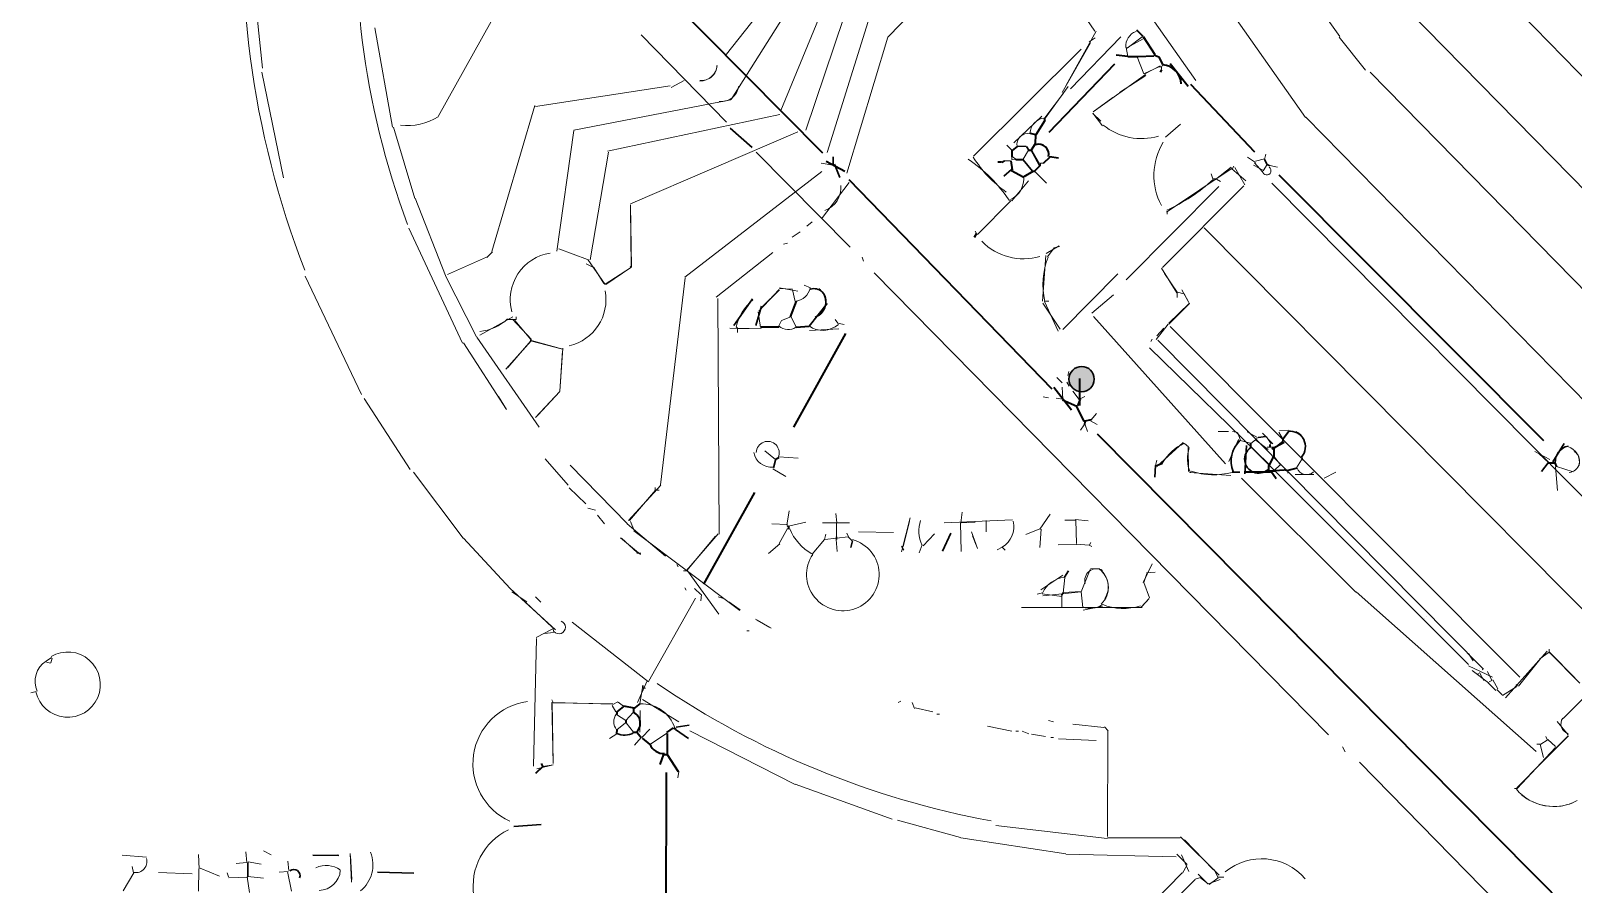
# Model space of a CAD drawing. Header units: millimetres. Extents: x -23299 to 140949, y -27274 to 87783.
# Drawn here: x 63586 to 83742, y 11169 to 22321 of the extents above; entities that cross this region are included whole.
import ezdxf

# ---------------------------------------------------------------- set-up
doc = ezdxf.new("R2010")
doc.units = ezdxf.units.MM
for name, color, linetype, lineweight in [('A_MED', 9, 'CONTINUOUS', 20), ('A_THIN', 8, 'CONTINUOUS', 15), ('CHECK', 2, 'CONTINUOUS', 35), ('P_NOMARK', 6, 'CONTINUOUS', 35), ('P_R', 5, 'CONTINUOUS', 40), ('P_R_MARK', 5, 'CONTINUOUS', 25), ('SYM', 4, 'CONTINUOUS', 25), ('TEXT_SHAPE', 7, 'CONTINUOUS', 30)]:
    doc.layers.add(name, color=color, linetype=linetype, lineweight=lineweight)

msp = doc.modelspace()

# ---------------------------------------------------------------- hatches: boundary and pattern name
at = {"layer": 'TEXT_SHAPE'}
h = msp.add_hatch(color=7, dxfattribs=at)
h.dxf.hatch_style = 1
edge = h.paths.add_edge_path()
edge.add_arc((77318, 17769), 165, 0, 360)

# ---------------------------------------------------------------- linework, layer by layer
at = {"layer": 'A_MED', "lineweight": 20}
for p, q in [((77509, 22315), (77114, 21609)), ((77494, 22230), (77416, 22178)), ((77902, 22104), (77923, 21985)), ((78046, 21981), (78130, 21760)), ((78380, 21881), (78362, 21848)), ((77141, 21593), (76831, 21168)), ((76623, 20763), (76556, 20643)), ((76664, 20761), (76767, 20582)), ((71137, 20737), (70895, 19326)), ((76306, 20624), (76390, 20624)), ((79724, 20709), (79707, 20641)), ((76624, 20360), (76405, 20099)), ((76705, 20481), (76858, 20329)), ((79032, 20385), (79083, 20385)), ((79321, 20534), (79450, 20310)), ((71421, 20046), (71437, 19236)), ((75926, 19703), (75944, 19670)), ((69618, 19431), (69544, 19357)), ((74450, 19364), (74466, 19312)), ((76851, 19383), (76806, 18788)), ((77024, 19510), (76855, 19411)), ((71418, 19243), (71435, 19226)), ((73538, 18944), (73369, 18955)), ((73610, 18919), (73371, 18960)), ((73367, 18940), (73099, 18658)), ((73369, 18938), (73148, 18717)), ((73575, 18783), (73540, 18935)), ((77039, 18421), (76810, 18763)), ((77735, 18870), (77453, 18633)), ((78726, 18757), (78456, 18487)), ((69884, 18583), (69452, 18345)), ((69879, 18552), (70130, 18289)), ((73093, 18648), (73121, 18445)), ((73518, 18584), (73398, 18535)), ((73524, 18584), (73586, 18446)), ((72722, 18436), (73129, 18432)), ((73128, 18435), (72823, 18425)), ((73396, 18533), (73361, 18465)), ((73763, 18404), (74145, 18428)), ((70539, 18174), (70501, 17612)), ((70498, 17609), (70183, 17266)), ((77205, 17610), (77285, 17504)), ((77359, 17544), (77292, 17508)), ((76985, 17520), (77070, 17505)), ((77351, 17173), (77302, 17104)), ((77364, 17171), (77397, 17086)), ((78302, 16629), (78646, 16941)), ((79367, 16978), (79242, 16693)), ((79289, 17086), (79357, 17070)), ((79359, 17067), (79393, 16965)), ((79391, 16969), (79525, 16932)), ((79612, 16994), (79528, 16926)), ((79681, 17062), (79819, 16923)), ((79736, 17014), (79793, 16922)), ((79895, 17077), (79944, 16995)), ((80016, 17102), (79903, 17099)), ((79948, 16981), (80199, 16728)), ((78664, 16928), (78715, 16883)), ((78664, 16928), (78715, 16883)), ((78710, 16879), (78714, 16561)), ((79745, 16879), (79779, 16879)), ((79779, 16879), (79829, 16879)), ((78303, 16709), (78285, 16641)), ((78726, 16548), (79266, 16510)), ((80193, 16714), (80125, 16611)), ((80642, 16553), (80486, 16475)), ((71819, 16383), (71396, 15920)), ((80353, 16521), (80110, 16521)), ((73498, 16048), (73466, 15860)), ((74104, 16013), (74120, 15893)), ((75078, 15957), (74966, 15513)), ((76415, 15929), (75522, 15891)), ((75755, 16029), (75739, 15893)), ((76905, 16005), (76773, 15809)), ((77098, 15926), (77233, 15926)), ((77244, 15926), (77252, 15620)), ((72569, 15749), (72153, 15270)), ((73269, 15879), (73473, 15867)), ((73475, 15816), (73367, 15622)), ((73712, 15901), (73488, 15849)), ((74286, 15893), (73930, 15893)), ((73976, 15741), (73960, 15672)), ((74116, 15893), (74115, 15706)), ((74249, 15756), (74270, 15706)), ((74404, 15773), (74861, 15764)), ((75068, 15909), (74984, 15582)), ((75396, 15747), (75247, 15590)), ((75737, 15893), (75743, 15518)), ((75929, 15899), (75743, 15890)), ((75877, 15773), (75956, 15556)), ((76069, 15773), (76069, 15921)), ((76774, 15812), (76589, 15739)), ((76791, 15806), (76774, 15569)), ((73373, 15617), (73225, 15492)), ((73959, 15675), (73796, 15482)), ((74268, 15706), (73963, 15671)), ((74112, 15671), (74122, 15518)), ((74964, 15584), (74993, 15534)), ((75588, 15706), (75525, 15584)), ((75892, 15721), (75941, 15601)), ((76281, 15574), (76213, 15539)), ((77012, 15605), (77249, 15608)), ((77248, 15610), (77418, 15600)), ((78239, 15354), (78124, 15111)), ((77099, 15177), (77076, 14973)), ((77312, 14991), (77428, 15282)), ((77434, 15290), (77552, 15293)), ((69851, 15034), (70442, 14491)), ((76805, 14977), (76737, 14960)), ((76804, 14962), (77058, 14926)), ((77314, 14990), (76810, 14939)), ((77060, 14939), (77059, 14786)), ((77314, 14994), (77076, 14979)), ((77310, 14990), (77332, 14786)), ((78131, 15110), (78207, 14910)), ((80904, 14988), (83257, 12903)), ((72271, 14905), (71656, 13819)), ((77330, 14787), (76534, 14784)), ((77591, 14803), (77338, 14749)), ((78199, 14901), (78111, 14801)), ((84894, 14626), (83611, 13335)), ((70156, 12711), (70194, 14379)), ((82857, 13604), (83404, 14212)), ((83426, 14240), (83426, 14189)), ((82689, 13874), (82372, 14023)), ((71641, 13825), (71513, 13543)), ((71579, 13733), (71544, 13528)), ((82632, 13801), (82733, 13699)), ((83006, 13754), (82818, 13636)), ((70396, 13544), (70413, 12745)), ((70400, 13545), (70411, 12745)), ((70413, 13541), (71192, 13522)), ((70413, 13540), (71192, 13524)), ((71183, 13505), (71232, 13420)), ((71548, 13438), (71546, 13153)), ((71242, 13135), (71149, 13071)), ((71358, 13275), (71244, 13184)), ((71368, 13278), (71462, 13153)), ((71676, 13193), (71574, 13091)), ((77615, 13224), (77666, 13173)), ((71563, 13085), (71475, 12985)), ((80726, 12963), (80761, 12896)), ((83385, 13099), (83405, 13049)), ((83412, 13058), (83510, 12969)), ((70413, 12730), (70198, 12676)), ((82977, 12419), (83011, 12419)), ((75738, 11776), (77112, 11567)), ((78612, 11787), (79116, 11286)), ((77112, 11562), (78552, 11528)), ((78562, 11562), (78697, 11426)), ((78631, 11318), (77839, 10505)), ((78693, 11413), (78638, 11312)), ((77829, 10262), (78804, 11229)), ((78871, 11255), (78804, 11232)), ((79129, 11231), (78976, 11171))]:
    msp.add_line(p, q, dxfattribs=at)
for centre, radius, start, end in [((78408, 23555), 12058, 173.7552, 201.198), ((74718, 18990), 1996, 33.9315, 55.8868), ((77254, 21516), 1595, 212.0453, 234.686), ((76266, 20385), 295, 294.1503, 6.6983), ((70467, 18808), 616, 98.8853, 194.8904), ((73559, 19003), 216, 277.4986, 347.8812), ((70482, 18809), 620, 282.9775, 10.5032), ((73484, 18595), 179, 228.1812, 304.2772), ((80014, 16888), 225, 344.6905, 61.7268), ((79130, 16728), 430, 160.1363, 204.7035), ((79043, 17479), 960, 252.1294, 284.6972), ((80258, 16653), 132, 200.6885, 312.4252), ((74105, 16054), 647, 201.7641, 241.229), ((75641, 15784), 450, 162.079, 203.9262), ((76130, 15836), 302, 299.7795, 14.3809), ((77511, 15140), 151, 58.4008, 196.3208), ((77360, 15048), 307, 314.5085, 50.8905), ((77391, 15056), 277, 326.3638, 46.5041), ((77433, 15032), 260, 247.27, 305.5434), ((63959, 13819), 318, 123.3015, 204.16), ((71366, 13291), 163, 140.8526, 219.9478), ((83491, 12850), 666, 230.2204, 291.7834)]:
    msp.add_arc(centre, radius, start, end, dxfattribs=at)
at = {"layer": 'A_THIN', "lineweight": 15}
for p, q in [((77585, 26610), (80692, 22246)), ((78811, 21672), (76245, 25329)), ((77328, 25328), (80245, 21190)), ((76400, 23897), (74786, 22238)), ((76589, 23634), (77490, 22315)), ((73656, 23260), (72660, 21994)), ((82315, 23313), (87825, 17656)), ((72738, 21422), (73607, 22802)), ((74002, 22775), (73386, 21278)), ((81587, 22587), (87136, 16930)), ((66612, 21833), (66544, 22499)), ((69603, 22442), (68908, 21203)), ((74210, 22497), (73713, 21021)), ((74529, 22444), (73992, 20729)), ((68080, 22358), (68313, 21062)), ((74787, 22240), (74251, 20461)), ((77832, 22241), (77172, 21563)), ((78123, 22216), (77907, 22100)), ((78108, 22241), (77912, 22093)), ((80682, 22239), (81029, 21808)), ((77314, 22083), (75904, 20682)), ((77433, 22165), (77063, 21517)), ((66606, 21780), (66886, 20401)), ((78325, 21852), (78141, 21762)), ((78345, 21865), (78144, 21761)), ((78327, 21849), (78361, 21849)), ((78361, 21849), (78361, 21815)), ((81089, 21782), (86489, 16265)), ((71941, 21603), (70182, 21330)), ((72122, 21670), (71956, 21581)), ((77471, 21262), (78151, 21748)), ((78159, 21739), (77814, 21513)), ((72735, 21418), (70682, 21024)), ((77080, 21507), (76838, 21182)), ((77726, 21449), (77471, 21261)), ((70172, 21343), (69611, 19435)), ((73374, 21228), (71121, 20750)), ((76432, 20856), (76798, 21204)), ((77465, 21244), (77590, 21079)), ((77465, 21241), (77568, 21141)), ((80248, 21194), (85791, 15541)), ((68326, 21062), (68604, 20131)), ((70681, 21017), (70460, 19440)), ((73610, 21003), (71424, 20059)), ((78611, 21101), (78415, 20933)), ((73914, 20592), (74068, 20566)), ((76304, 20626), (76271, 20608)), ((76309, 20618), (76278, 20597)), ((76407, 20675), (76407, 20641)), ((76407, 20639), (76457, 20634)), ((76410, 20679), (76459, 20642)), ((76780, 20590), (76814, 20590)), ((76780, 20590), (76780, 20556)), ((79488, 20670), (79589, 20601)), ((79565, 20565), (79693, 20496)), ((79578, 20594), (79680, 20476)), ((79709, 20647), (79589, 20618)), ((79741, 20574), (79689, 20489)), ((73921, 20483), (72131, 19102)), ((79284, 20525), (78427, 19953)), ((79013, 20452), (79031, 20385)), ((79273, 20540), (79067, 20380)), ((79082, 20384), (79134, 20352)), ((79283, 20517), (79466, 20360)), ((79306, 20554), (79288, 20520)), ((79778, 20559), (79880, 20541)), ((74280, 20337), (73920, 19864)), ((79113, 20286), (77899, 19066)), ((78375, 19229), (79436, 20296)), ((85159, 14923), (79802, 20329)), ((68609, 20133), (69007, 19122)), ((71421, 19995), (71433, 19247)), ((76397, 20104), (75956, 19660)), ((76398, 20103), (75957, 19657)), ((78435, 19960), (78435, 19925)), ((73796, 19823), (73729, 19770)), ((68527, 19741), (69229, 18239)), ((73639, 19693), (73537, 19624)), ((78920, 19748), (84207, 14411)), ((69539, 19365), (69030, 19137)), ((70486, 19473), (70862, 19331)), ((73281, 19422), (72540, 18838)), ((73473, 19548), (73422, 19532)), ((76961, 19484), (76870, 19369)), ((77028, 19504), (76960, 19487)), ((70843, 19275), (70941, 19230)), ((70863, 19332), (71092, 19004)), ((70942, 19230), (71073, 19020)), ((71092, 19008), (71424, 19225)), ((71426, 19228), (71100, 19005)), ((78362, 19218), (78561, 18898)), ((78401, 19149), (78568, 18905)), ((67173, 19114), (67905, 17570)), ((69007, 19119), (69411, 18323)), ((72138, 19093), (71816, 16387)), ((73692, 18997), (73777, 18963)), ((77793, 19143), (77072, 18419)), ((72564, 18821), (72583, 15744)), ((76832, 18782), (77012, 18396)), ((76839, 18786), (76890, 18786)), ((78726, 18761), (78458, 18501)), ((78568, 18904), (78568, 18836)), ((78569, 18907), (78653, 18883)), ((78629, 18935), (78717, 18769)), ((78656, 18884), (78721, 18769)), ((69927, 18549), (69825, 18549)), ((69927, 18583), (69927, 18549)), ((74096, 18549), (74132, 18500)), ((77472, 18589), (79199, 16663)), ((69912, 18536), (70122, 18285)), ((72823, 18429), (72823, 18378)), ((74129, 18500), (74213, 18482)), ((78448, 18488), (78293, 18289)), ((78393, 18433), (78303, 18334)), ((78477, 18458), (83043, 13874)), ((69801, 17373), (69238, 18243)), ((70231, 17139), (69415, 18319)), ((70125, 18269), (69795, 17897)), ((70119, 18271), (69821, 17921)), ((70113, 18279), (70540, 18159)), ((70115, 18269), (70532, 18162)), ((79770, 16654), (78205, 18177)), ((78242, 18293), (78224, 18259)), ((78314, 18277), (82572, 13980)), ((70536, 18140), (70501, 17612)), ((76996, 17790), (77064, 17722)), ((77153, 17868), (77137, 17816)), ((69696, 17541), (69801, 17373)), ((70498, 17608), (70214, 17302)), ((76816, 17539), (76884, 17523)), ((77064, 17663), (77074, 17509)), ((77124, 17731), (77156, 17679)), ((67940, 17517), (68542, 16589)), ((77436, 17226), (77521, 17176)), ((77512, 17320), (77444, 17235)), ((79237, 17083), (79102, 17083)), ((79481, 17079), (79615, 17008)), ((79596, 16970), (79757, 16851)), ((82373, 14039), (79529, 16883)), ((79837, 16749), (79920, 16646)), ((68588, 16551), (69237, 15690)), ((70309, 16728), (70608, 16383)), ((71380, 15883), (70632, 16646)), ((79908, 16645), (79840, 16577)), ((80014, 16572), (80014, 16538)), ((80211, 16718), (80360, 16568)), ((70622, 16347), (70839, 16140)), ((71747, 16353), (71747, 16319)), ((79407, 16474), (80900, 14984)), ((71750, 16316), (71410, 15922)), ((71747, 16319), (71797, 16319)), ((70865, 16082), (70965, 16057)), ((70993, 15990), (71084, 15877)), ((77234, 15936), (77404, 15918)), ((71378, 15877), (71881, 15454)), ((71421, 15910), (71469, 15790)), ((72851, 14744), (71468, 15785)), ((69239, 15692), (69850, 15032)), ((71291, 15695), (71552, 15479)), ((71304, 15690), (71508, 15504)), ((72532, 15715), (72159, 15269)), ((75233, 15603), (75193, 15497)), ((76283, 15569), (76317, 15535)), ((77417, 15601), (77451, 15583)), ((77438, 15635), (77420, 15602)), ((71506, 15496), (71557, 15496)), ((72028, 15347), (72045, 15314)), ((72115, 15264), (72165, 15264)), ((72579, 14696), (72168, 15264)), ((77071, 15207), (76783, 15014)), ((78170, 15227), (78129, 15109)), ((78280, 15248), (78167, 15237)), ((69870, 14990), (70066, 14859)), ((70182, 14924), (70249, 14855)), ((72132, 15043), (72150, 15010)), ((72257, 15033), (72342, 14954)), ((72351, 14956), (72340, 14871)), ((72570, 14922), (72638, 14904)), ((78131, 15110), (78207, 14910)), ((70056, 14848), (70398, 14529)), ((72707, 14857), (72857, 14752)), ((76534, 14784), (78109, 14785)), ((78199, 14900), (78095, 14788)), ((70405, 14533), (70420, 14465)), ((70662, 14592), (71656, 13812)), ((73058, 14630), (73263, 14514)), ((73077, 14617), (73243, 14525)), ((70398, 14502), (70190, 14392)), ((70418, 14456), (70299, 14444)), ((72941, 14480), (72975, 14480)), ((63855, 14132), (63787, 14081)), ((63863, 14124), (63848, 14061)), ((82376, 14183), (82434, 14088)), ((83421, 14195), (83304, 14108)), ((83763, 13865), (83432, 14199)), ((83432, 14195), (83828, 13795)), ((63842, 14058), (63791, 14071)), ((82420, 13961), (82634, 13800)), ((82519, 13936), (82573, 13829)), ((82622, 13948), (82678, 13831)), ((83307, 14104), (83027, 13756)), ((71583, 13732), (71617, 13732)), ((82680, 13830), (82646, 13812)), ((82693, 13839), (82759, 13720)), ((82997, 13778), (83014, 13761)), ((63654, 13686), (63586, 13670)), ((70394, 13578), (70411, 13544)), ((71190, 13515), (71258, 13550)), ((71262, 13548), (71329, 13496)), ((71580, 13580), (72055, 13291)), ((74954, 13559), (74920, 13541)), ((75104, 13543), (75136, 13463)), ((71240, 13388), (71361, 13308)), ((75141, 13473), (75375, 13423)), ((75427, 13391), (75460, 13391)), ((76884, 13307), (76951, 13289)), ((71897, 13144), (71682, 12999)), ((72200, 13173), (73573, 12471)), ((76086, 13235), (76408, 13169)), ((76459, 13169), (76493, 13169)), ((76543, 13167), (76628, 13134)), ((76661, 13129), (76848, 13099)), ((77205, 13258), (77610, 13214)), ((77662, 13169), (77655, 11790)), ((83005, 12426), (83676, 13108)), ((83306, 12738), (83679, 13108)), ((83531, 13296), (83675, 13121)), ((76916, 13084), (76950, 13084)), ((77017, 13068), (77510, 13046)), ((83513, 12955), (83010, 12420)), ((83268, 12997), (83319, 12997)), ((83310, 12995), (83356, 12824)), ((83402, 13050), (83318, 12998)), ((70412, 12727), (70275, 12705)), ((72053, 12642), (72042, 12557)), ((73576, 12477), (74841, 12018)), ((74910, 12003), (75737, 11779)), ((76198, 11934), (77652, 11765)), ((77655, 11773), (78604, 11774)), ((78663, 11747), (79037, 11359)), ((78625, 11554), (78717, 11336)), ((78843, 11300), (78969, 11172)), ((79045, 11366), (79099, 11265)), ((78972, 11174), (78873, 11252)), ((78983, 11165), (79101, 11252)), ((79093, 11262), (79178, 11262))]:
    msp.add_line(p, q, dxfattribs=at)
for centre, radius, start, end in [((78285, 23471), 10445, 173.3654, 200.6264), ((72332, 21889), 224, 269.3994, 354.7522), ((72351, 21873), 201, 263.67, 358.3881), ((72607, 21626), 231, 264.0113, 352.7556), ((68511, 21829), 747, 262.7441, 302.2968), ((78100, 21702), 790, 230.7907, 286.426), ((79096, 20431), 833, 148.6155, 208.0079), ((77545, 21966), 2178, 293.9682, 313.2399), ((77776, 19008), 963, 158.4221, 193.3703), ((69392, 19014), 624, 275.5086, 312.9354), ((78932, 16342), 649, 115.0143, 149.3205), ((74198, 15215), 474, 146.3837, 74.6078), ((77132, 14824), 358, 96.1027, 155.4636), ((77862, 15489), 718, 247.4727, 288.2804), ((70486, 14526), 85.1, 221.9836, 69.9038), ((64068, 13776), 427, 192.7302, 120.7475), ((78239, 23317), 11516, 235.8188, 259.4885), ((70184, 12741), 821, 97.612, 245.6638), ((83717, 13264), 135, 146.0054, 251.8952), ((83488, 12822), 639, 220.205, 298.469), ((70182, 11144), 816, 115.6803, 262.6357), ((79671, 10755), 746, 40.5259, 129.5868)]:
    msp.add_arc(centre, radius, start, end, dxfattribs=at)
at = {"layer": 'CHECK', "lineweight": 40}
msp.add_line((75945, 19671), (75912, 19619), dxfattribs=at)
at = {"layer": 'CHECK', "lineweight": 15}
for p, q in [((81795, 14640), (81795, 14640)), ((81829, 14669), (81829, 14669)), ((82498, 13921), (82503, 13913)), ((82518, 13983), (82518, 13983)), ((82551, 13975), (82562, 13969))]:
    msp.add_line(p, q, dxfattribs=at)
at = {"layer": 'CHECK', "lineweight": 30}
msp.add_line((70253, 11950), (69898, 11924), dxfattribs=at)
at = {"layer": 'P_NOMARK', "lineweight": 40}
for p, q in [((71878, 22800), (73931, 20727)), ((77769, 22006), (77921, 21991)), ((78329, 21980), (78376, 21882)), ((77747, 21886), (76888, 20994)), ((78477, 21894), (78709, 21599)), ((78741, 21624), (79577, 20739)), ((76838, 21148), (76720, 20960)), ((73981, 20617), (74225, 20485)), ((74275, 20376), (76930, 17644)), ((77292, 17777), (77291, 17424)), ((76956, 17665), (77184, 17367)), ((77066, 17497), (77254, 17417)), ((77247, 17419), (77345, 17214)), ((77297, 17506), (77264, 17421)), ((77523, 17054), (83690, 10827)), ((71876, 7724), (71894, 12626))]:
    msp.add_line(p, q, dxfattribs=at)
at = {"layer": 'P_NOMARK', "lineweight": 30}
for p, q in [((71564, 22269), (72677, 21129)), ((72723, 21048), (73014, 20798)), ((74293, 19492), (73063, 20736)), ((74087, 20580), (74157, 20404)), ((80546, 13122), (74605, 19160)), ((80949, 12763), (83056, 10613))]:
    msp.add_line(p, q, dxfattribs=at)
at = {"layer": 'P_NOMARK', "lineweight": 40}
msp.add_arc((78364, 21622), 255, 1.2537, 87.0561, dxfattribs=at)
at = {"layer": 'P_R', "lineweight": 40}
for p, q in [((79897, 20441), (83355, 16969)), ((74234, 18365), (73553, 17141)), ((72379, 15089), (73046, 16287))]:
    msp.add_line(p, q, dxfattribs=at)
at = {"layer": 'P_R_MARK', "lineweight": 15}
for p, q in [((73176, 16830), (73317, 16719)), ((83239, 16824), (83439, 16717)), ((83291, 16799), (83422, 16676)), ((83511, 16622), (83539, 16315))]:
    msp.add_line(p, q, dxfattribs=at)
at = {"layer": 'P_R_MARK', "lineweight": 40}
for p, q in [((73359, 16742), (73325, 16724)), ((83420, 16674), (83504, 16674)), ((83503, 16673), (83523, 16623))]:
    msp.add_line(p, q, dxfattribs=at)
at = {"layer": 'P_R_MARK', "lineweight": 20}
for p, q in [((73359, 16754), (73613, 16737)), ((73282, 16595), (73452, 16495)), ((83740, 16556), (83523, 16628))]:
    msp.add_line(p, q, dxfattribs=at)
at = {"layer": 'P_R_MARK', "lineweight": 30}
for p, q in [((83624, 16929), (83476, 16689)), ((73323, 16727), (73290, 16608)), ((83416, 16677), (83326, 16561))]:
    msp.add_line(p, q, dxfattribs=at)
at = {"layer": 'P_R_MARK', "lineweight": 20}
for centre, radius, start, end in [((73216, 16806), 150, 336.3645, 177.9371), ((73264, 16852), 234, 190.3796, 275.8913), ((83603, 16678), 221, 349.7218, 71.6931), ((83678, 16698), 148, 274.827, 57.7909)]:
    msp.add_arc(centre, radius, start, end, dxfattribs=at)
at = {"layer": 'P_R_MARK', "lineweight": 30}
msp.add_arc((83724, 16683), 217, 103.1232, 182.4522, dxfattribs=at)
at = {"layer": 'SYM', "lineweight": 15}
for centre, radius, start, end in [((78097, 22123), 202, 109.6914, 185.504), ((76853, 20972), 210, 95.3907, 177.5495), ((76617, 20835), 144, 78.8382, 189.7891), ((79737, 20492), 55.6, 186.0653, 57.0453), ((73857, 20269), 315, 289.3492, 5.868), ((76554, 20091), 750, 224.0109, 286.8882), ((73935, 18711), 305, 233.9771, 312.0392), ((71570, 13070), 454, 17.8203, 92.7796)]:
    msp.add_arc(centre, radius, start, end, dxfattribs=at)
at = {"layer": 'SYM', "lineweight": 40}
msp.add_arc((76756, 20704), 134, 348.33, 106.8084, dxfattribs=at)
at = {"layer": 'SYM', "lineweight": 20}
msp.add_arc((73459, 18293), 674, 130.3412, 166.7995, dxfattribs=at)
at = {"layer": 'TEXT_SHAPE', "lineweight": 40}
for p, q in [((78034, 22335), (78118, 22250)), ((78121, 22248), (78274, 22011)), ((77921, 21985), (78056, 21985)), ((78260, 21991), (78056, 21982)), ((78261, 22005), (78328, 21982)), ((78363, 21813), (78345, 21780)), ((76833, 21185), (76833, 21151)), ((76646, 20983), (76714, 20965)), ((76714, 20964), (76713, 20845)), ((76477, 20809), (76410, 20757)), ((76712, 20845), (76660, 20761)), ((76221, 20607), (76272, 20607)), ((76395, 20624), (76410, 20505)), ((76408, 20760), (76407, 20675)), ((76458, 20641), (76560, 20641)), ((76628, 20760), (76662, 20760)), ((76775, 20560), (76707, 20492)), ((76902, 20671), (76817, 20586)), ((76899, 20678), (77018, 20662)), ((76402, 20496), (76555, 20413)), ((76681, 20481), (76564, 20411)), ((76678, 20488), (76711, 20488)), ((73587, 18786), (73510, 18585)), ((73361, 18446), (73128, 18446)), ((73756, 18456), (73586, 18442)), ((77358, 17220), (77357, 17169)), ((77442, 17238), (77358, 17218)), ((79967, 16940), (79804, 16852)), ((79948, 16998), (79948, 16964)), ((80020, 17080), (79956, 16992)), ((79525, 16930), (79524, 16879)), ((79821, 16747), (79764, 16639)), ((79779, 16913), (79779, 16879)), ((79829, 16879), (79829, 16743)), ((78289, 16636), (78373, 16671)), ((79788, 16555), (79462, 16555)), ((79761, 16640), (79760, 16572)), ((79760, 16572), (79794, 16572)), ((79792, 16571), (79862, 16470)), ((79794, 16572), (79845, 16572)), ((79964, 16581), (79845, 16569)), ((79964, 16591), (80014, 16571)), ((80133, 16605), (80013, 16576)), ((73470, 15856), (73486, 15839)), ((73489, 15842), (73489, 15808)), ((71547, 13529), (71461, 13462)), ((71243, 13426), (71242, 13392)), ((71329, 13492), (71246, 13422)), ((71329, 13501), (71466, 13473)), ((71361, 13306), (71360, 13272)), ((71463, 13460), (71463, 13409)), ((71242, 13187), (71241, 13136)), ((71462, 13153), (71512, 13153)), ((71509, 13151), (71561, 13084)), ((71982, 13211), (71893, 13149)), ((71902, 13136), (71901, 12864)), ((71987, 13204), (72021, 13204)), ((71573, 13077), (71676, 12993)), ((70277, 12707), (70180, 12617)), ((70254, 12744), (70272, 12710)), ((71854, 12869), (71805, 12731)), ((71867, 12864), (71901, 12864)), ((71901, 12864), (72045, 12641))]:
    msp.add_line(p, q, dxfattribs=at)
at = {"layer": 'TEXT_SHAPE', "lineweight": 30}
for p, q in [((76340, 20828), (76408, 20760)), ((76476, 20812), (76594, 20809)), ((76597, 20807), (76630, 20762)), ((76659, 20767), (76766, 20564)), ((74070, 20675), (74069, 20573)), ((76555, 20637), (76674, 20485)), ((79710, 20640), (79745, 20572)), ((79745, 20575), (79779, 20557)), ((76403, 20509), (76303, 20421)), ((73017, 18817), (72773, 18469)), ((73992, 18757), (73757, 18461)), ((73136, 18721), (73060, 18471)), ((72809, 18449), (72826, 18432)), ((73366, 18454), (73128, 18443)), ((79626, 17008), (79727, 17018)), ((79951, 16960), (79838, 16867)), ((79474, 16901), (79450, 16531)), ((80201, 16742), (80201, 16708)), ((78285, 16641), (78273, 16489)), ((79286, 16555), (79387, 16555)), ((75607, 15756), (75500, 15520)), ((74115, 15706), (74115, 15672)), ((74268, 15706), (74319, 15654)), ((74322, 15654), (74303, 15569)), ((77145, 15263), (77093, 15179)), ((77075, 14974), (77057, 14940)), ((71583, 13766), (71583, 13732)), ((82746, 13712), (82813, 13644)), ((71457, 13413), (71360, 13307)), ((72011, 13190), (72181, 13072)), ((72189, 13245), (72019, 13221)), ((67270, 11547), (67609, 11544)), ((66423, 11452), (66422, 11265)), ((68117, 11325), (68591, 11313))]:
    msp.add_line(p, q, dxfattribs=at)
at = {"layer": 'TEXT_SHAPE', "lineweight": 20}
for p, q in [((64780, 11548), (65098, 11521)), ((65777, 11555), (65785, 11367)), ((66395, 11589), (66410, 11453)), ((66627, 11606), (66727, 11552)), ((67592, 11552), (67304, 11549)), ((67760, 11571), (67778, 11196)), ((67762, 11537), (67781, 11231)), ((64933, 11316), (64792, 11080)), ((64912, 11401), (64926, 11316)), ((65253, 11322), (65694, 11304)), ((65783, 11368), (65776, 11078)), ((65800, 11377), (66053, 11274)), ((66271, 11440), (66406, 11451)), ((66829, 11326), (66948, 11334)), ((66942, 11332), (66991, 11077)), ((66945, 11469), (66957, 11349)), ((66168, 11251), (66422, 11258)), ((66415, 11264), (66443, 11059)), ((66423, 11270), (66625, 11248))]:
    msp.add_line(p, q, dxfattribs=at)
at = {"layer": 'TEXT_SHAPE', "lineweight": 15}
for p, q in [((66150, 11316), (66170, 11266)), ((66424, 11460), (66594, 11428))]:
    msp.add_line(p, q, dxfattribs=at)
at = {"layer": 'TEXT_SHAPE'}
msp.add_circle((77318, 17769), 165, dxfattribs=at)
at = {"layer": 'TEXT_SHAPE', "lineweight": 30}
for centre, radius, start, end in [((73818, 18793), 159, 351.3748, 105.1193), ((73765, 18777), 210, 289.6182, 55.7057), ((79636, 16698), 365, 132.8671, 202.0638), ((80040, 16886), 203, 318.3689, 96.7953), ((79631, 16723), 183, 124.3707, 310.6389), ((71345, 13337), 222, 242.6837, 302.2963), ((67024, 11281), 79.6, 336.4694, 130.791)]:
    msp.add_arc(centre, radius, start, end, dxfattribs=at)
at = {"layer": 'TEXT_SHAPE', "lineweight": 40}
for centre, radius, start, end in [((71392, 13270), 159, 315.8674, 63.1872), ((71861, 13076), 201, 203.0221, 271.56)]:
    msp.add_arc(centre, radius, start, end, dxfattribs=at)
at = {"layer": 'TEXT_SHAPE', "lineweight": 20}
for centre, radius, start, end in [((64959, 11464), 144, 259.5596, 15.9668), ((67622, 11421), 435, 308.4147, 22.1213), ((67447, 11094), 319, 55.1838, 115.0125), ((67351, 11367), 280, 270.3242, 356.4169)]:
    msp.add_arc(centre, radius, start, end, dxfattribs=at)

doc.saveas('drawing.dxf')
